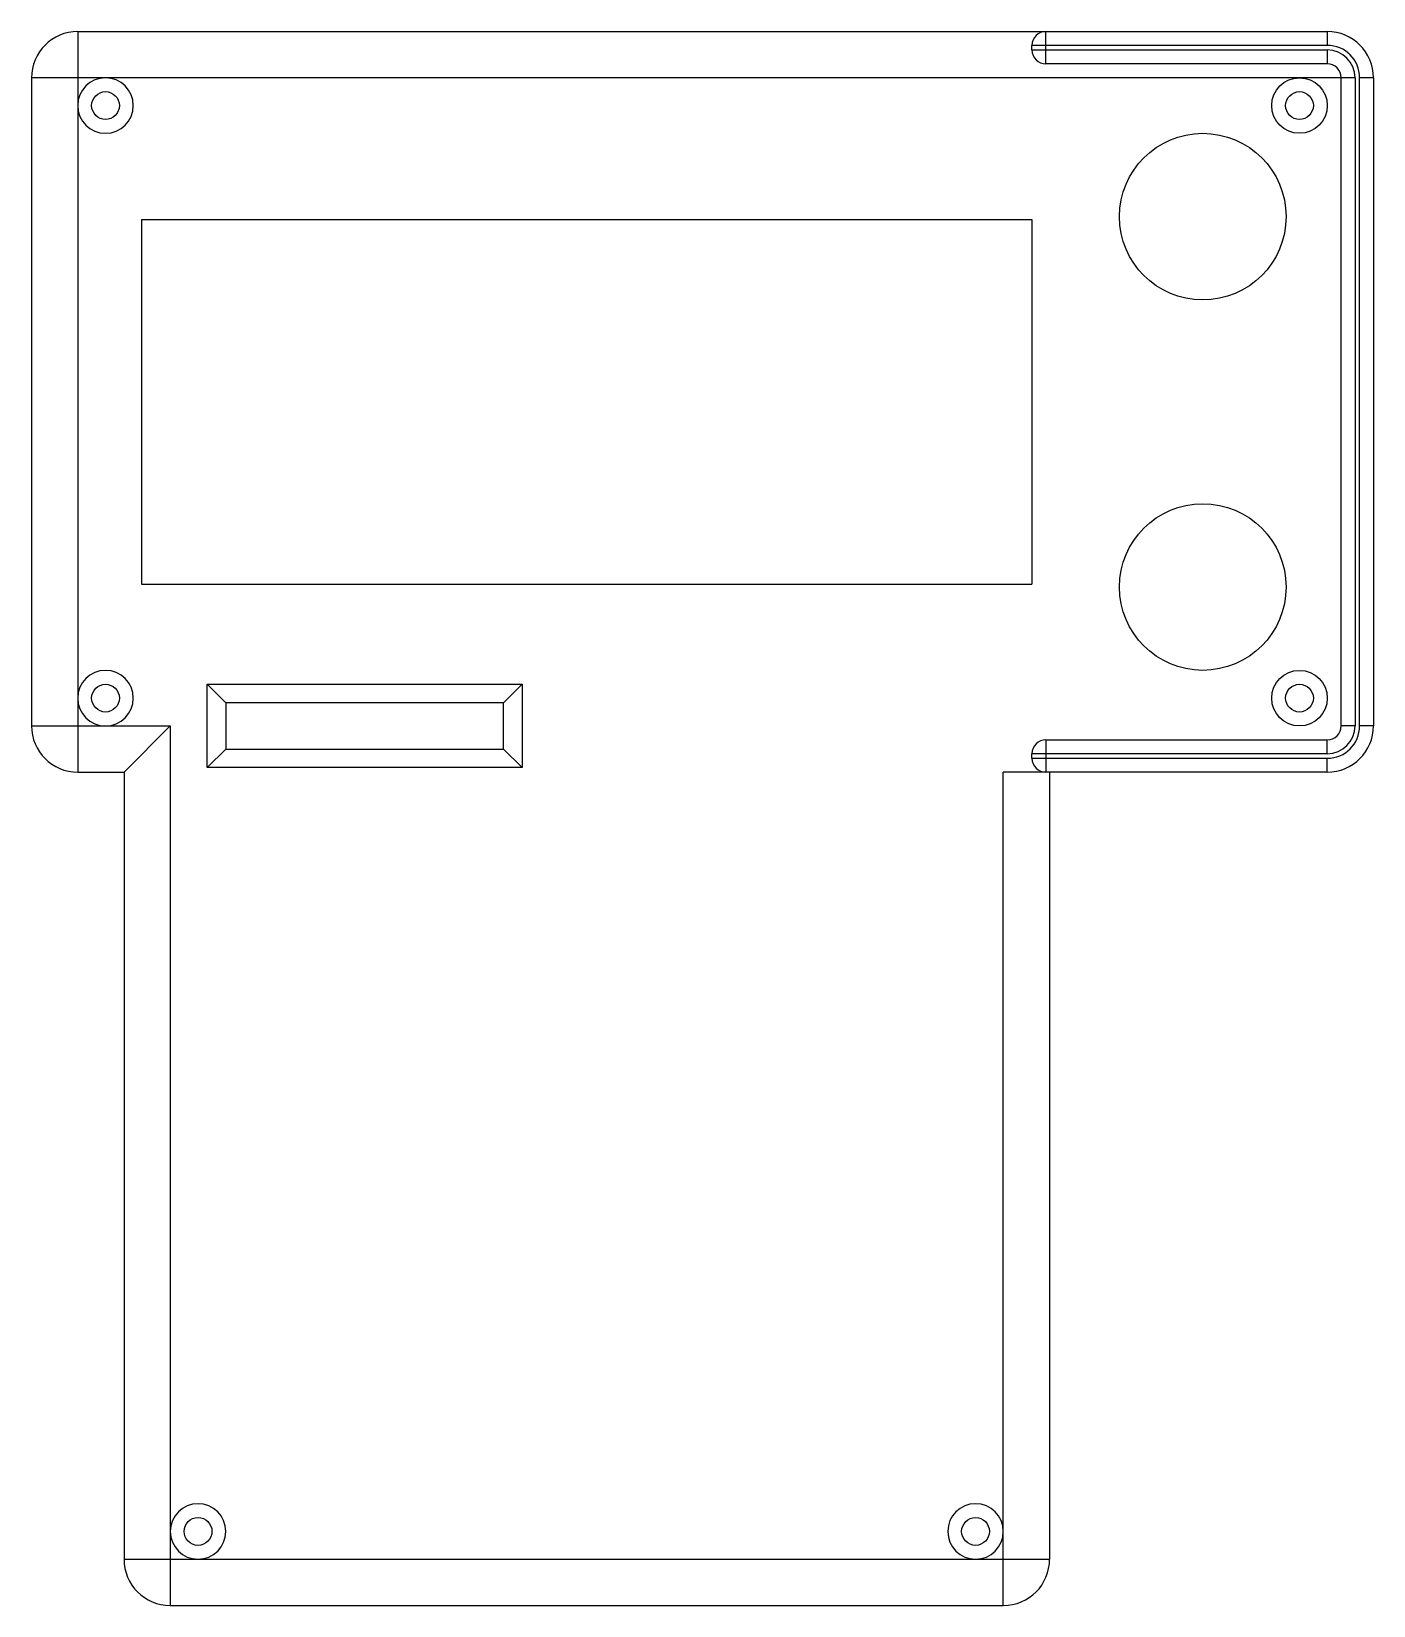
# Model space of a CAD drawing. Header units: millimetres. Extents: x -60 to 85, y -45 to 125.
import ezdxf

# ---------------------------------------------------------------- set-up
doc = ezdxf.new("R2010")
doc.units = ezdxf.units.MM

msp = doc.modelspace()

# ---------------------------------------------------------------- linework, layer by layer
at = {"color": 7, "linetype": 'Continuous', "lineweight": 25}
for p, q in [((-55, 125), (80, 125)), ((-55, 125), (-55, 45)), ((49.6, 121.5), (49.6, 125)), ((80, 125), (80, 123.5)), ((80, 123.5), (48.1, 123.5)), ((48.1, 123), (48.1, 123.5)), ((48.1, 123), (80, 123)), ((80, 123), (80, 121.5)), ((80, 121.5), (49.6, 121.5)), ((83, 120), (-60, 120)), ((-60, 120), (-60, 50)), ((81.5, 50), (81.5, 120)), ((83, 120), (83, 50)), ((85, 120), (83.5, 120)), ((83.5, 50), (83.5, 120)), ((85, 120), (85, 50)), ((-48.1, 104.7), (-48.1, 65.3)), ((-48.1, 104.7), (48.1, 104.7)), ((48.1, 104.7), (48.1, 65.3)), ((-48.1, 65.3), (48.1, 65.3)), ((-41, 45.5), (-41, 54.5)), ((-41, 54.5), (-7, 54.5)), ((-41, 54.5), (-39, 52.5)), ((-7, 54.5), (-9, 52.5)), ((-7, 54.5), (-7, 45.5)), ((-39, 52.5), (-39, 47.5)), ((-9, 52.5), (-39, 52.5)), ((-9, 47.5), (-9, 52.5)), ((-60, 50), (-45, 50)), ((-45, 50), (-50, 45)), ((-45, 50), (-45, -45)), ((83, 50), (81.5, 50)), ((85, 50), (83.5, 50)), ((49.6, 48.5), (49.6, 45)), ((49.6, 48.5), (80, 48.5)), ((80, 47), (80, 48.5)), ((-39, 47.5), (-41, 45.5)), ((-39, 47.5), (-9, 47.5)), ((-9, 47.5), (-7, 45.5)), ((80, 47), (48.1, 47)), ((48.1, 46.5), (48.1, 47)), ((48.1, 46.5), (80, 46.5)), ((80, 45), (80, 46.5)), ((-55, 45), (-50, 45)), ((-50, 45), (-50, -40)), ((-7, 45.5), (-41, 45.5)), ((80, 45), (45, 45)), ((45, -45), (45, 45)), ((50, 45), (50, -40)), ((-50, -40), (50, -40)), ((-45, -45), (45, -45))]:
    msp.add_line(p, q, dxfattribs=at)
for centre, radius in [((77, 117), 3), ((-52, 117), 1.5), ((77, 117), 1.5), ((66.55, 105), 9), ((66.55, 65), 9), ((-52, 53), 1.5), ((77, 53), 3), ((77, 53), 1.5), ((-42, -37), 1.5), ((42, -37), 1.5)]:
    msp.add_circle(centre, radius, dxfattribs=at)
for centre, radius, start, end in [((-55, 120), 5, 90, 180), ((49.6, 123.5), 1.5, 90, 180), ((80, 120), 5, 0, 90), ((49.6, 123), 1.5, 180, 270), ((80, 120), 3.5, 0, 90), ((80, 120), 3, 0, 90), ((80, 120), 1.5, 0, 90), ((-52, 117), 3, 180, 90), ((-52, 117), 3, 90, 180), ((-52, 53), 3, 270, 180), ((-52, 53), 3, 180, 270), ((-55, 50), 5, 180, 270), ((80, 50), 3.5, 270, 0), ((80, 50), 3, 270, 0), ((80, 50), 5, 270, 0), ((80, 50), 1.5, 270, 0), ((49.6, 47), 1.5, 90, 180), ((49.6, 46.5), 1.5, 180, 270), ((42, -37), 3, 0, 270), ((-42, -37), 3, 270, 180), ((-42, -37), 3, 180, 270), ((42, -37), 3, 270, 0), ((-45, -40), 5, 180, 270), ((45, -40), 5, 270, 0)]:
    msp.add_arc(centre, radius, start, end, dxfattribs=at)

doc.saveas('drawing.dxf')
